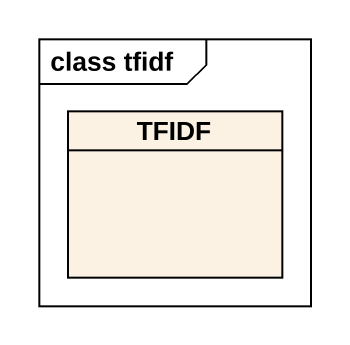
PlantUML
@startuml
mainframe class tfidf
hide circle
hide empty members
class TFIDF
@enduml
